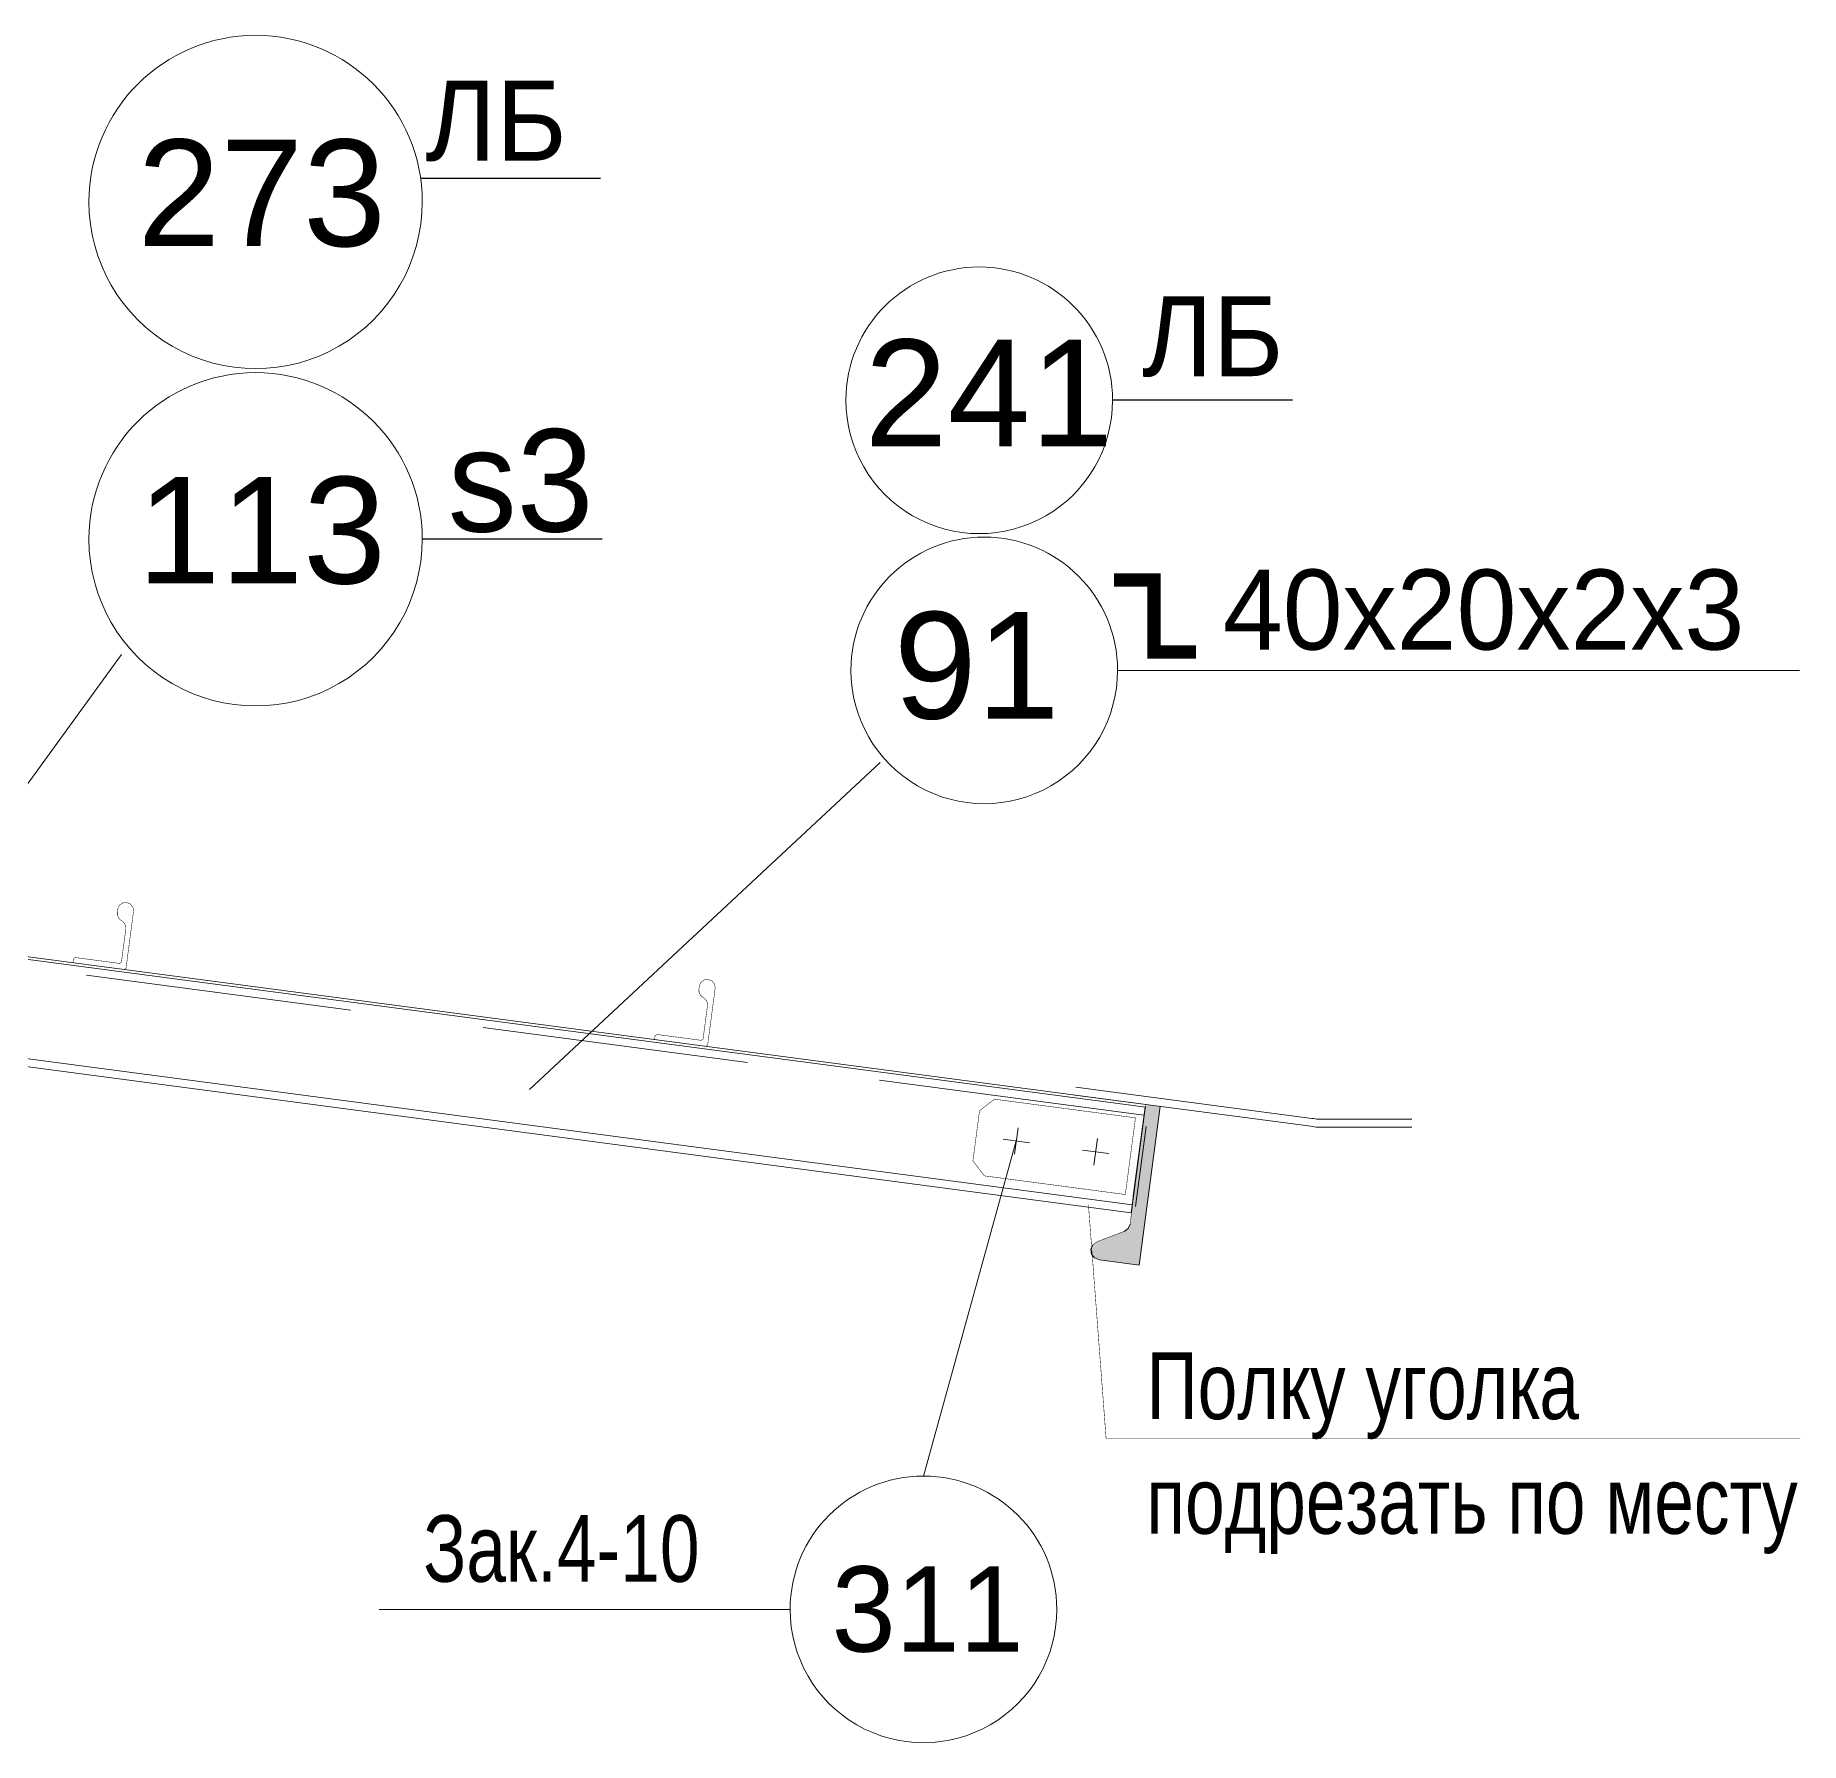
# Model space of a CAD drawing. Header units: millimetres. Extents: x 42007 to 66124, y -556 to 6894.
# Drawn here: x 57542 to 58204, y 1898 to 2539 of the extents above; entities that cross this region are included whole.
import ezdxf
from ezdxf.enums import TextEntityAlignment as Align

# ---------------------------------------------------------------- set-up
doc = ezdxf.new("R2010")
doc.units = ezdxf.units.MM
for name, pattern in [('K5LT32769', [0]), ('K5LT32782', [150, 100, -50]), ('K5LT32783', [75, 50, -25])]:
    doc.linetypes.add(name, pattern=pattern)
doc.layers.add('pen_7', color=1, linetype='Continuous')
doc.styles.add('style5', font='arial.ttf', dxfattribs={"height": 3})

msp = doc.modelspace()

# ---------------------------------------------------------------- hatches: boundary and pattern name
msp.add_hatch(color=7).paths.add_polyline_path([(57963.893, 2136.963), (57958.587, 2137.665), (57952.653, 2092.814), (57951.926, 2091.145), (57950.399, 2090.055), (57940.166, 2086.167), (57938.639, 2085.077), (57937.911, 2083.408), (57938.18, 2081.607), (57939.371, 2080.157), (57941.167, 2079.447), (57956.024, 2077.481)])

# ---------------------------------------------------------------- linework, layer by layer
at = {"color": 0}
for p, q in [((57754.113, 2484.913), (57686.623, 2484.913)), ((58013.58, 2401.767), (57946.09, 2401.767)), ((57754.731, 2349.641), (57687.241, 2349.641)), ((57947.971, 2300.482), (58203.666, 2300.604))]:
    msp.add_line(p, q, dxfattribs=at)
at = {"color": 7, "linetype": 'K5LT32769', "lineweight": 18}
for p, q in [((57481.096, 2178.044), (57574.503, 2306.391)), ((56931.615, 2272.507), (57958.55, 2136.661)), ((56931.746, 2273.499), (57958.681, 2137.653)), ((57858.895, 2265.912), (57727.478, 2143.268)), ((57953.409, 2100.019), (56892.409, 2240.371)), ((57953.016, 2097.045), (56892.409, 2237.345)), ((57931.955, 2141.188), (58020.382, 2129.491)), ((57932.348, 2144.163), (58020.775, 2132.465)), ((57958.262, 2136.699), (57953.016, 2097.045)), ((57956.024, 2077.481), (57963.893, 2136.963)), ((58023.886, 2132.132), (58058.364, 2132.132)), ((57910.68, 2128.973), (57909.32, 2119.066)), ((58023.886, 2129.132), (58058.364, 2129.132)), ((57875.19, 1998.34), (57910, 2124.019)), ((57905.047, 2124.699), (57914.954, 2123.339)), ((57934.767, 2120.613), (57944.674, 2119.253)), ((57940.401, 2124.887), (57939.041, 2114.98)), ((57952.653, 2092.814), (57951.926, 2091.145)), ((57951.926, 2091.145), (57950.399, 2090.055)), ((57938.639, 2085.077), (57937.911, 2083.408)), ((57937.911, 2083.408), (57938.18, 2081.607)), ((57938.18, 2081.607), (57939.371, 2080.157)), ((57939.371, 2080.157), (57941.167, 2079.447)), ((57941.167, 2079.447), (57956.024, 2077.481)), ((57825.19, 1948.34), (57671.108, 1948.34))]:
    msp.add_line(p, q, dxfattribs=at)
at = {"color": 7, "linetype": 'K5LT32782', "lineweight": 18}
for p, q in [((57957.868, 2133.726), (56911.922, 2272.086)), ((57953.784, 2103.347), (57957.645, 2132.04)), ((57954.697, 2099.485), (57958.724, 2129.403))]:
    msp.add_line(p, q, dxfattribs=at)
at = {"color": 0, "const_width": 5}
msp.add_lwpolyline([(57946.604, 2334.373), (57961.63, 2334.373), (57961.63, 2307.345), (57977.406, 2307.345)], dxfattribs=at)
at = {"color": 7, "linetype": 'K5LT32769', "const_width": 0.18}
for points in [[(57576.158, 2188.859), (57578.964, 2210.074), (57578.762, 2211.614), (57577.818, 2212.847), (57576.383, 2213.442), (57574.844, 2213.24), (57573.611, 2212.295), (57573.016, 2210.861), (57572.866, 2209.725), (57572.924, 2208.626), (57573.375, 2207.622), (57574.158, 2206.848), (57574.79, 2206.419), (57575.573, 2205.645), (57576.024, 2204.641), (57576.082, 2203.542), (57574.437, 2191.104), (57573.764, 2190.588), (57557.109, 2192.791), (57556.435, 2192.275), (57556.252, 2190.887), (57575.484, 2188.343), (57576.158, 2188.859)], [(57794.26, 2160.008), (57797.067, 2181.223), (57796.865, 2182.763), (57795.921, 2183.995), (57794.486, 2184.591), (57792.946, 2184.389), (57791.714, 2183.444), (57791.119, 2182.01), (57790.968, 2180.874), (57791.027, 2179.775), (57791.478, 2178.77), (57792.261, 2177.996), (57792.893, 2177.568), (57793.676, 2176.794), (57794.127, 2175.79), (57794.185, 2174.69), (57792.54, 2162.253), (57791.867, 2161.737), (57775.212, 2163.94), (57774.538, 2163.424), (57774.354, 2162.036), (57793.587, 2159.492), (57794.26, 2160.008)], [(57963.893, 2136.963), (57958.587, 2137.665), (57952.653, 2092.814), (57951.926, 2091.145), (57950.399, 2090.055), (57940.166, 2086.167), (57938.639, 2085.077), (57937.911, 2083.408), (57938.18, 2081.607), (57939.371, 2080.157), (57941.167, 2079.447), (57956.024, 2077.481), (57963.893, 2136.963)], [(57963.893, 2136.963), (57958.587, 2137.665), (57952.653, 2092.814)], [(57937.033, 2100.225), (57943.669, 2012.439), (58204.041, 2012.439)], [(57950.399, 2090.055), (57940.166, 2086.167), (57938.639, 2085.077)]]:
    msp.add_lwpolyline(points, dxfattribs=at)
at = {"color": 7, "linetype": 'K5LT32783', "const_width": 0.18}
msp.add_lwpolyline([(57954.68, 2132.673), (57901.828, 2139.665), (57896.216, 2135.363), (57893.724, 2116.527), (57898.026, 2110.915), (57950.884, 2103.923), (57954.68, 2132.673)], dxfattribs=at)
at = {"color": 7, "linetype": 'K5LT32769', "lineweight": 18}
for centre, radius, start, end in [((57624.741, 2476.149), 62.5, 0, 179.999977), ((57624.741, 2476.149), 62.5, 179.999977, 0), ((57896.09, 2401.767), 50, 0, 179.999977), ((57624.741, 2349.641), 62.5, 0, 179.999977), ((57896.09, 2401.767), 50, 179.999977, 0), ((57897.971, 2300.482), 50, 0, 179.999977), ((57624.741, 2349.641), 62.5, 179.999977, 0), ((57897.971, 2300.482), 50, 179.999977, 0), ((58025.358, 2158.999), 26.926, 260.201132, 265.605781), ((58023.886, 2141.132), 9, 266.23291, 270), ((58025.313, 2158.463), 29.389, 260.339585, 265.675933), ((58023.886, 2141.132), 12, 266.233307, 270), ((57875.19, 1948.34), 50, 0, 179.999977), ((57875.19, 1948.34), 50, 179.999977, 0)]:
    msp.add_arc(centre, radius, start, end, dxfattribs=at)

# ---------------------------------------------------------------- texts
at = {"color": 7, "char_height": 3, "attachment_point": 1, "style": 'style5'}
for s, insert in [('\\H3.5;\\W0.965;\\Q15;\\Q0;\\H30.00;ЛБ', (57688.355, 2521.661)), ('\\H3.5;\\W0.965;\\Q15;\\Q0;\\H30.00;ЛБ', (57957.107, 2440.813)), ('{\\H12.8x;\\W0.965;s3}', (57696.796, 2390.927)), ('{\\H10x;\\W0.965;40х20х2х3}', (57987.399, 2338.287)), ('\\H3.5;\\W0.965;\\Q15;\\Q0;\\W0.765;\\H25.00;Полку уголка ', (57958.803, 2044.683)), ('\\H3.5;\\W0.965;\\Q15;\\Q0;\\W0.765;\\H25.00;подрезать по месту', (57958.803, 2001.686)), ('\\H3.5;\\W0.965;\\Q15;\\Q0;\\W0.765;\\H25.00;Зак.4-10', (57687.636, 1983.683))]:
    msp.add_mtext(s, dxfattribs=dict(at, insert=insert))
at = {"layer": 'pen_7', "color": 2, "linetype": 'Continuous', "style": 'style5'}
for s, p in [('273', (57627.024, 2479.572)), ('241', (57899.71, 2404.555)), ('113', (57627.024, 2353.064)), ('91', (57895.132, 2302.389))]:
    msp.add_text(s, height=40, dxfattribs=at).set_placement(p, align=Align.MIDDLE_CENTER)
at = {"layer": 'pen_7', "color": 2, "linetype": 'Continuous', "insert": (57840.757, 1964.484), "char_height": 40, "attachment_point": 1, "style": 'style5'}
msp.add_mtext('\\H3.5;\\W0.965;\\Q15;\\Q0;\\H32.00;311', dxfattribs=at)

doc.saveas('drawing.dxf')
